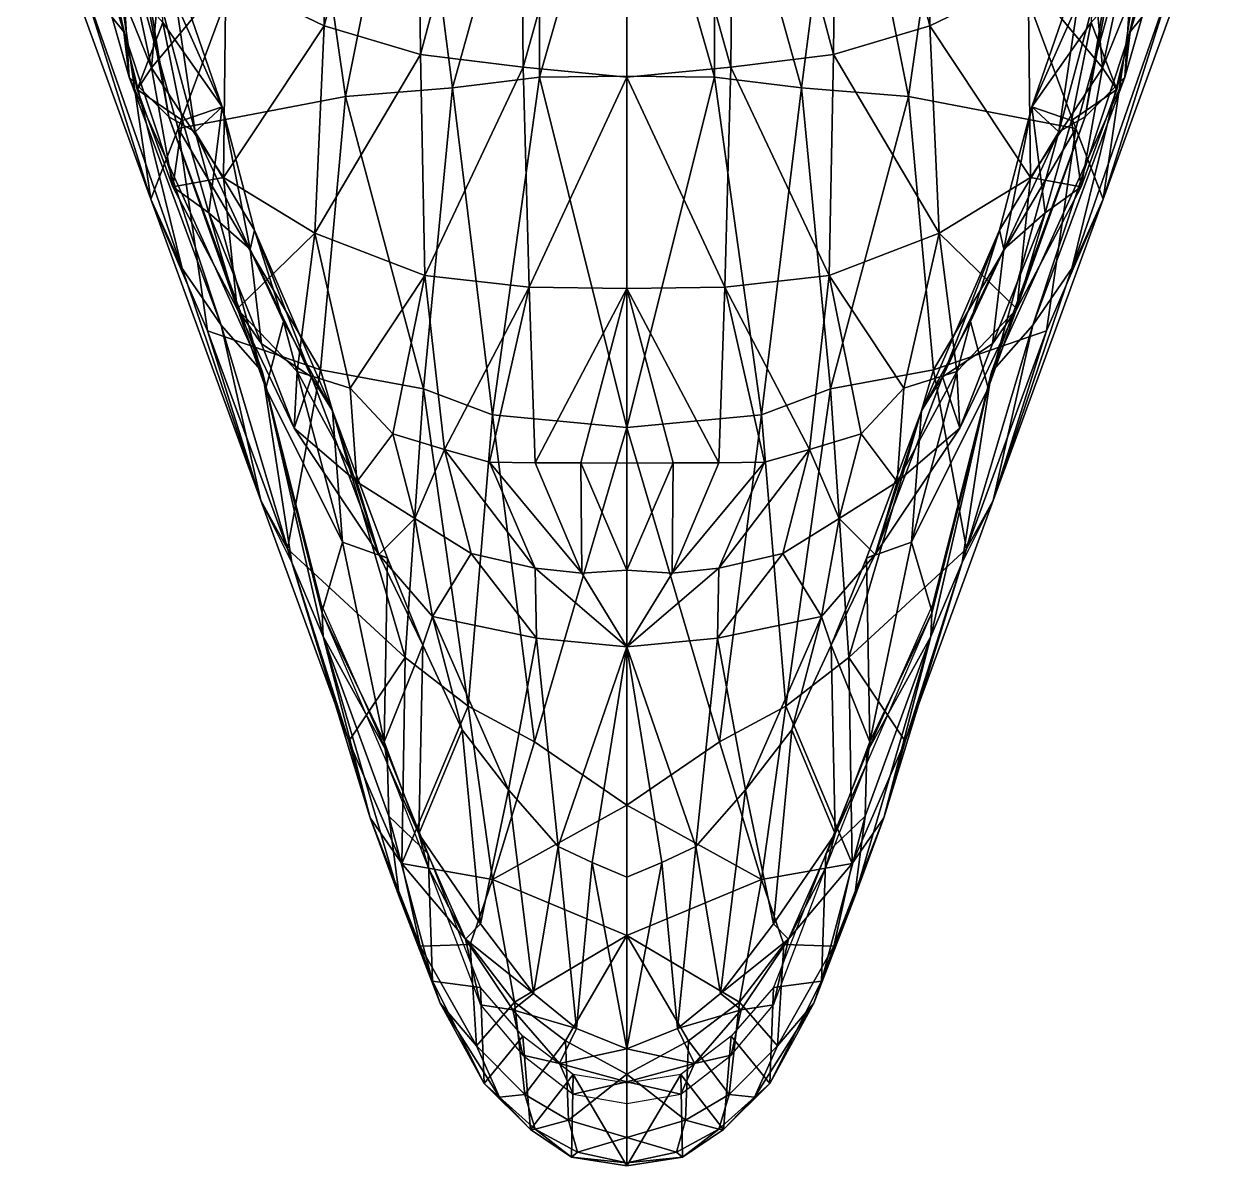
# Model space of a CAD drawing. Extents: x -0.43 to 0.43, y -0.77 to 1.51.
# Drawn here: x -0.095 to 0.095, y -0.7666 to -0.5869 of the extents above; entities that cross this region are included whole.
import ezdxf

# ---------------------------------------------------------------- set-up
doc = ezdxf.new("R2010")
doc.units = 0
doc.layers.add('DOLPHIN$LWO', color=1, linetype='CONTINUOUS')

msp = doc.modelspace()

# ---------------------------------------------------------------- linework, layer by layer
at = {"layer": 'DOLPHIN$LWO'}
for points in [[(-0.0477, -0.58712, 0.05145), (-0.04813, -0.52645, 0.07679), (-0.06318, -0.57964, 0.04484)], [(-0.0477, -0.58712, 0.05145), (-0.03317, -0.53182, 0.08077), (-0.04813, -0.52645, 0.07679)], [(0.03317, -0.53182, 0.08077), (0.0477, -0.58712, 0.05145), (0.04813, -0.52645, 0.07679)], [(0.04813, -0.52645, 0.07679), (0.0477, -0.58712, 0.05145), (0.06318, -0.57964, 0.04484)], [(-0.03317, -0.53182, 0.08077), (-0.0477, -0.58712, 0.05145), (-0.03254, -0.59166, 0.05486)], [(-0.01693, -0.53302, 0.08348), (-0.03317, -0.53182, 0.08077), (-0.03254, -0.59166, 0.05486)], [(-0.01636, -0.59363, 0.05719), (-0.01693, -0.53302, 0.08348), (-0.03254, -0.59166, 0.05486)], [(-0.01636, -0.59363, 0.05719), (0, -0.53518, 0.08563), (-0.01693, -0.53302, 0.08348)], [(0, -0.53518, 0.08563), (0.01636, -0.59363, 0.05719), (0.01693, -0.53302, 0.08348)], [(0.01693, -0.53302, 0.08348), (0.01636, -0.59363, 0.05719), (0.03254, -0.59166, 0.05486)], [(0.03317, -0.53182, 0.08077), (0.01693, -0.53302, 0.08348), (0.03254, -0.59166, 0.05486)], [(0.0477, -0.58712, 0.05145), (0.03317, -0.53182, 0.08077), (0.03254, -0.59166, 0.05486)], [(0, -0.53518, 0.08563), (-0.01636, -0.59363, 0.05719), (0, -0.59521, 0.05888)], [(0.01636, -0.59363, 0.05719), (0, -0.53518, 0.08563), (0, -0.59521, 0.05888)], [(-0.07842, -0.59519, -0.09638), (-0.08104, -0.5534, -0.08183), (-0.09496, -0.53722, -0.09514)], [(-0.09496, -0.53722, -0.09514), (-0.08596, -0.57969, -0.12514), (-0.07925, -0.58807, -0.11397)], [(-0.07925, -0.58807, -0.11397), (-0.07842, -0.59519, -0.09638), (-0.09496, -0.53722, -0.09514)], [(0.08104, -0.5534, -0.08183), (0.07842, -0.59519, -0.09638), (0.09496, -0.53722, -0.09514)], [(0.07842, -0.59519, -0.09638), (0.07925, -0.58807, -0.11397), (0.09496, -0.53722, -0.09514)], [(0.08596, -0.57969, -0.12514), (0.09496, -0.53722, -0.09514), (0.07925, -0.58807, -0.11397)], [(-0.03401, -0.54645, -0.17903), (-0.04433, -0.59826, -0.17244), (-0.05117, -0.55073, -0.16894)], [(-0.04433, -0.59826, -0.17244), (-0.03401, -0.54645, -0.17903), (-0.02749, -0.59691, -0.18091)], [(-0.03401, -0.54645, -0.17903), (-0.01366, -0.5473, -0.18377), (-0.02749, -0.59691, -0.18091)], [(0.01366, -0.5473, -0.18377), (0.03401, -0.54645, -0.17903), (0.02749, -0.59691, -0.18091)], [(0.03401, -0.54645, -0.17903), (0.04433, -0.59826, -0.17244), (0.02749, -0.59691, -0.18091)], [(0.04433, -0.59826, -0.17244), (0.03401, -0.54645, -0.17903), (0.05117, -0.55073, -0.16894)], [(-0.01366, -0.5473, -0.18377), (-0.01378, -0.59522, -0.18661), (-0.02749, -0.59691, -0.18091)], [(-0.01378, -0.59522, -0.18661), (0, -0.54717, -0.18555), (0, -0.59506, -0.18761)], [(0, -0.54717, -0.18555), (-0.01378, -0.59522, -0.18661), (-0.01366, -0.5473, -0.18377)], [(0, -0.54717, -0.18555), (0.01378, -0.59522, -0.18661), (0, -0.59506, -0.18761)], [(0.01378, -0.59522, -0.18661), (0, -0.54717, -0.18555), (0.01366, -0.5473, -0.18377)], [(0.01378, -0.59522, -0.18661), (0.01366, -0.5473, -0.18377), (0.02749, -0.59691, -0.18091)], [(-0.08326, -0.55823, -0.15394), (-0.05117, -0.55073, -0.16894), (-0.07067, -0.60328, -0.15848)], [(-0.05117, -0.55073, -0.16894), (-0.04433, -0.59826, -0.17244), (-0.07067, -0.60328, -0.15848)], [(0.04433, -0.59826, -0.17244), (0.05117, -0.55073, -0.16894), (0.07067, -0.60328, -0.15848)], [(0.05117, -0.55073, -0.16894), (0.08326, -0.55823, -0.15394), (0.07067, -0.60328, -0.15848)], [(-0.08173, -0.57684, 0.00405), (-0.0749, -0.59374, 0.02239), (-0.08372, -0.55248, 0.03341)], [(-0.08372, -0.55248, 0.03341), (-0.0749, -0.59374, 0.02239), (-0.07271, -0.56852, 0.04283)], [(0.0749, -0.59374, 0.02239), (0.08372, -0.55248, 0.03341), (0.07271, -0.56852, 0.04283)], [(0.0749, -0.59374, 0.02239), (0.08173, -0.57684, 0.00405), (0.08372, -0.55248, 0.03341)], [(-0.08104, -0.5534, -0.08183), (-0.07214, -0.60144, -0.091), (-0.07772, -0.56753, -0.07107)], [(-0.08104, -0.5534, -0.08183), (-0.07842, -0.59519, -0.09638), (-0.07214, -0.60144, -0.091)], [(0.07214, -0.60144, -0.091), (0.08104, -0.5534, -0.08183), (0.07772, -0.56753, -0.07107)], [(0.07842, -0.59519, -0.09638), (0.08104, -0.5534, -0.08183), (0.07214, -0.60144, -0.091)], [(-0.091, -0.57024, -0.13383), (-0.08326, -0.55823, -0.15394), (-0.07502, -0.61442, -0.1453)], [(-0.08326, -0.55823, -0.15394), (-0.07067, -0.60328, -0.15848), (-0.07502, -0.61442, -0.1453)], [(0.07067, -0.60328, -0.15848), (0.08326, -0.55823, -0.15394), (0.07502, -0.61442, -0.1453)], [(0.08326, -0.55823, -0.15394), (0.091, -0.57024, -0.13383), (0.07502, -0.61442, -0.1453)], [(-0.07214, -0.60144, -0.091), (-0.068, -0.60381, -0.08237), (-0.07772, -0.56753, -0.07107)], [(-0.07772, -0.56753, -0.07107), (-0.068, -0.60381, -0.08237), (-0.071, -0.58364, -0.06766)], [(0.068, -0.60381, -0.08237), (0.07214, -0.60144, -0.091), (0.07772, -0.56753, -0.07107)], [(0.068, -0.60381, -0.08237), (0.07772, -0.56753, -0.07107), (0.071, -0.58364, -0.06766)], [(-0.07271, -0.56852, 0.04283), (-0.0749, -0.59374, 0.02239), (-0.06318, -0.57964, 0.04484)], [(0.0749, -0.59374, 0.02239), (0.07271, -0.56852, 0.04283), (0.06318, -0.57964, 0.04484)], [(-0.07502, -0.61442, -0.1453), (-0.08596, -0.57969, -0.12514), (-0.091, -0.57024, -0.13383)], [(-0.07312, -0.58661, -0.03718), (-0.0737, -0.57108, -0.05294), (-0.06378, -0.5999, -0.06249)], [(-0.0737, -0.57108, -0.05294), (-0.071, -0.58364, -0.06766), (-0.06378, -0.5999, -0.06249)], [(0.0737, -0.57108, -0.05294), (0.07312, -0.58661, -0.03718), (0.06378, -0.5999, -0.06249)], [(0.071, -0.58364, -0.06766), (0.0737, -0.57108, -0.05294), (0.06378, -0.5999, -0.06249)], [(0.08596, -0.57969, -0.12514), (0.07502, -0.61442, -0.1453), (0.091, -0.57024, -0.13383)], [(-0.07312, -0.58661, -0.03718), (-0.07714, -0.59715, -0.00276), (-0.08173, -0.57684, 0.00405)], [(-0.08173, -0.57684, 0.00405), (-0.07714, -0.59715, -0.00276), (-0.0749, -0.59374, 0.02239)], [(0.07714, -0.59715, -0.00276), (0.07312, -0.58661, -0.03718), (0.08173, -0.57684, 0.00405)], [(0.07714, -0.59715, -0.00276), (0.08173, -0.57684, 0.00405), (0.0749, -0.59374, 0.02239)], [(-0.08596, -0.57969, -0.12514), (-0.07502, -0.61442, -0.1453), (-0.07006, -0.62531, -0.13531)], [(-0.07925, -0.58807, -0.11397), (-0.08596, -0.57969, -0.12514), (-0.07006, -0.62531, -0.13531)], [(-0.0749, -0.59374, 0.02239), (-0.06358, -0.61103, 0.02308), (-0.06318, -0.57964, 0.04484)], [(-0.06358, -0.61103, 0.02308), (-0.0477, -0.58712, 0.05145), (-0.06318, -0.57964, 0.04484)], [(0.0477, -0.58712, 0.05145), (0.06358, -0.61103, 0.02308), (0.06318, -0.57964, 0.04484)], [(0.06358, -0.61103, 0.02308), (0.0749, -0.59374, 0.02239), (0.06318, -0.57964, 0.04484)], [(0.07502, -0.61442, -0.1453), (0.08596, -0.57969, -0.12514), (0.07006, -0.62531, -0.13531)], [(0.08596, -0.57969, -0.12514), (0.07925, -0.58807, -0.11397), (0.07006, -0.62531, -0.13531)], [(-0.06378, -0.5999, -0.06249), (-0.071, -0.58364, -0.06766), (-0.068, -0.60381, -0.08237)], [(0.071, -0.58364, -0.06766), (0.06378, -0.5999, -0.06249), (0.068, -0.60381, -0.08237)], [(-0.07312, -0.58661, -0.03718), (-0.07002, -0.60204, -0.0373), (-0.07714, -0.59715, -0.00276)], [(-0.07002, -0.60204, -0.0373), (-0.07312, -0.58661, -0.03718), (-0.06378, -0.5999, -0.06249)], [(0.07312, -0.58661, -0.03718), (0.07002, -0.60204, -0.0373), (0.06378, -0.5999, -0.06249)], [(0.07002, -0.60204, -0.0373), (0.07312, -0.58661, -0.03718), (0.07714, -0.59715, -0.00276)], [(-0.06394, -0.63427, -0.124), (-0.07925, -0.58807, -0.11397), (-0.07006, -0.62531, -0.13531)], [(-0.07925, -0.58807, -0.11397), (-0.06394, -0.63427, -0.124), (-0.07842, -0.59519, -0.09638)], [(-0.0477, -0.58712, 0.05145), (-0.06358, -0.61103, 0.02308), (-0.04916, -0.61978, 0.02428)], [(-0.0477, -0.58712, 0.05145), (-0.04916, -0.61978, 0.02428), (-0.03254, -0.59166, 0.05486)], [(0.04916, -0.61978, 0.02428), (0.0477, -0.58712, 0.05145), (0.03254, -0.59166, 0.05486)], [(0.06358, -0.61103, 0.02308), (0.0477, -0.58712, 0.05145), (0.04916, -0.61978, 0.02428)], [(0.07925, -0.58807, -0.11397), (0.06394, -0.63427, -0.124), (0.07006, -0.62531, -0.13531)], [(0.06394, -0.63427, -0.124), (0.07925, -0.58807, -0.11397), (0.07842, -0.59519, -0.09638)], [(-0.04916, -0.61978, 0.02428), (-0.03183, -0.62643, 0.02759), (-0.03254, -0.59166, 0.05486)], [(-0.03183, -0.62643, 0.02759), (-0.01636, -0.59363, 0.05719), (-0.03254, -0.59166, 0.05486)], [(0.01636, -0.59363, 0.05719), (0.03183, -0.62643, 0.02759), (0.03254, -0.59166, 0.05486)], [(0.03183, -0.62643, 0.02759), (0.04916, -0.61978, 0.02428), (0.03254, -0.59166, 0.05486)], [(-0.07714, -0.59715, -0.00276), (-0.07153, -0.61249, 0.00058), (-0.0749, -0.59374, 0.02239)], [(-0.07153, -0.61249, 0.00058), (-0.06358, -0.61103, 0.02308), (-0.0749, -0.59374, 0.02239)], [(-0.01636, -0.59363, 0.05719), (-0.03183, -0.62643, 0.02759), (-0.0154, -0.62825, 0.02992)], [(-0.01636, -0.59363, 0.05719), (-0.0154, -0.62825, 0.02992), (0, -0.59521, 0.05888)], [(0.0154, -0.62825, 0.02992), (0.01636, -0.59363, 0.05719), (0, -0.59521, 0.05888)], [(0.03183, -0.62643, 0.02759), (0.01636, -0.59363, 0.05719), (0.0154, -0.62825, 0.02992)], [(0.06358, -0.61103, 0.02308), (0.07153, -0.61249, 0.00058), (0.0749, -0.59374, 0.02239)], [(0.07153, -0.61249, 0.00058), (0.07714, -0.59715, -0.00276), (0.0749, -0.59374, 0.02239)], [(-0.07214, -0.60144, -0.091), (-0.07842, -0.59519, -0.09638), (-0.05739, -0.64167, -0.11042)], [(-0.07842, -0.59519, -0.09638), (-0.06394, -0.63427, -0.124), (-0.05739, -0.64167, -0.11042)], [(-0.01378, -0.59522, -0.18661), (-0.02116, -0.64835, -0.18688), (-0.02749, -0.59691, -0.18091)], [(-0.02116, -0.64835, -0.18688), (-0.01378, -0.59522, -0.18661), (0, -0.65034, -0.18782)], [(-0.0154, -0.62825, 0.02992), (0, -0.62848, 0.03336), (0, -0.59521, 0.05888)], [(0, -0.65034, -0.18782), (-0.01378, -0.59522, -0.18661), (0, -0.59506, -0.18761)], [(0.01378, -0.59522, -0.18661), (0, -0.65034, -0.18782), (0, -0.59506, -0.18761)], [(0, -0.62848, 0.03336), (0.0154, -0.62825, 0.02992), (0, -0.59521, 0.05888)], [(0.01378, -0.59522, -0.18661), (0.02116, -0.64835, -0.18688), (0, -0.65034, -0.18782)], [(0.02116, -0.64835, -0.18688), (0.01378, -0.59522, -0.18661), (0.02749, -0.59691, -0.18091)], [(0.07842, -0.59519, -0.09638), (0.07214, -0.60144, -0.091), (0.05739, -0.64167, -0.11042)], [(0.06394, -0.63427, -0.124), (0.07842, -0.59519, -0.09638), (0.05739, -0.64167, -0.11042)], [(-0.07714, -0.59715, -0.00276), (-0.07002, -0.60204, -0.0373), (-0.07153, -0.61249, 0.00058)], [(-0.03206, -0.64428, -0.18181), (-0.04433, -0.59826, -0.17244), (-0.02749, -0.59691, -0.18091)], [(-0.02116, -0.64835, -0.18688), (-0.03206, -0.64428, -0.18181), (-0.02749, -0.59691, -0.18091)], [(0.03206, -0.64428, -0.18181), (0.02116, -0.64835, -0.18688), (0.02749, -0.59691, -0.18091)], [(0.04433, -0.59826, -0.17244), (0.03206, -0.64428, -0.18181), (0.02749, -0.59691, -0.18091)], [(0.07002, -0.60204, -0.0373), (0.07714, -0.59715, -0.00276), (0.07153, -0.61249, 0.00058)], [(-0.04433, -0.59826, -0.17244), (-0.04826, -0.64126, -0.17125), (-0.07067, -0.60328, -0.15848)], [(-0.06589, -0.61656, -0.03986), (-0.07002, -0.60204, -0.0373), (-0.06378, -0.5999, -0.06249)], [(-0.06378, -0.5999, -0.06249), (-0.068, -0.60381, -0.08237), (-0.05865, -0.61931, -0.07387)], [(-0.05935, -0.62229, -0.0581), (-0.06589, -0.61656, -0.03986), (-0.06378, -0.5999, -0.06249)], [(-0.05865, -0.61931, -0.07387), (-0.05935, -0.62229, -0.0581), (-0.06378, -0.5999, -0.06249)], [(-0.04826, -0.64126, -0.17125), (-0.04433, -0.59826, -0.17244), (-0.03206, -0.64428, -0.18181)], [(0.04433, -0.59826, -0.17244), (0.04826, -0.64126, -0.17125), (0.03206, -0.64428, -0.18181)], [(0.04826, -0.64126, -0.17125), (0.04433, -0.59826, -0.17244), (0.07067, -0.60328, -0.15848)], [(0.05935, -0.62229, -0.0581), (0.05865, -0.61931, -0.07387), (0.06378, -0.5999, -0.06249)], [(0.068, -0.60381, -0.08237), (0.06378, -0.5999, -0.06249), (0.05865, -0.61931, -0.07387)], [(0.06589, -0.61656, -0.03986), (0.05935, -0.62229, -0.0581), (0.06378, -0.5999, -0.06249)], [(0.07002, -0.60204, -0.0373), (0.06589, -0.61656, -0.03986), (0.06378, -0.5999, -0.06249)], [(-0.0569, -0.64418, -0.101), (-0.07214, -0.60144, -0.091), (-0.05739, -0.64167, -0.11042)], [(-0.0569, -0.64418, -0.101), (-0.068, -0.60381, -0.08237), (-0.07214, -0.60144, -0.091)], [(-0.06589, -0.61656, -0.03986), (-0.07153, -0.61249, 0.00058), (-0.07002, -0.60204, -0.0373)], [(0.07214, -0.60144, -0.091), (0.0569, -0.64418, -0.101), (0.05739, -0.64167, -0.11042)], [(0.068, -0.60381, -0.08237), (0.0569, -0.64418, -0.101), (0.07214, -0.60144, -0.091)], [(0.07153, -0.61249, 0.00058), (0.06589, -0.61656, -0.03986), (0.07002, -0.60204, -0.0373)], [(-0.07067, -0.60328, -0.15848), (-0.0661, -0.63513, -0.1595), (-0.07502, -0.61442, -0.1453)], [(-0.04826, -0.64126, -0.17125), (-0.0661, -0.63513, -0.1595), (-0.07067, -0.60328, -0.15848)], [(-0.068, -0.60381, -0.08237), (-0.05408, -0.63368, -0.08361), (-0.05865, -0.61931, -0.07387)], [(-0.05408, -0.63368, -0.08361), (-0.068, -0.60381, -0.08237), (-0.0569, -0.64418, -0.101)], [(0.0661, -0.63513, -0.1595), (0.04826, -0.64126, -0.17125), (0.07067, -0.60328, -0.15848)], [(0.05408, -0.63368, -0.08361), (0.068, -0.60381, -0.08237), (0.05865, -0.61931, -0.07387)], [(0.068, -0.60381, -0.08237), (0.05408, -0.63368, -0.08361), (0.0569, -0.64418, -0.101)], [(0.0661, -0.63513, -0.1595), (0.07067, -0.60328, -0.15848), (0.07502, -0.61442, -0.1453)], [(-0.0614, -0.63167, -0.00547), (-0.06358, -0.61103, 0.02308), (-0.07153, -0.61249, 0.00058)], [(-0.04916, -0.61978, 0.02428), (-0.06358, -0.61103, 0.02308), (-0.0614, -0.63167, -0.00547)], [(0.06358, -0.61103, 0.02308), (0.04916, -0.61978, 0.02428), (0.0614, -0.63167, -0.00547)], [(0.06358, -0.61103, 0.02308), (0.0614, -0.63167, -0.00547), (0.07153, -0.61249, 0.00058)], [(-0.07153, -0.61249, 0.00058), (-0.06589, -0.61656, -0.03986), (-0.0614, -0.63167, -0.00547)], [(0.06589, -0.61656, -0.03986), (0.07153, -0.61249, 0.00058), (0.0614, -0.63167, -0.00547)], [(-0.07502, -0.61442, -0.1453), (-0.05769, -0.66183, -0.15312), (-0.07006, -0.62531, -0.13531)], [(-0.05769, -0.66183, -0.15312), (-0.07502, -0.61442, -0.1453), (-0.0661, -0.63513, -0.1595)], [(0.05769, -0.66183, -0.15312), (0.07502, -0.61442, -0.1453), (0.07006, -0.62531, -0.13531)], [(0.07502, -0.61442, -0.1453), (0.05769, -0.66183, -0.15312), (0.0661, -0.63513, -0.1595)], [(-0.06589, -0.61656, -0.03986), (-0.05756, -0.63717, -0.03784), (-0.0614, -0.63167, -0.00547)], [(-0.05935, -0.62229, -0.0581), (-0.05756, -0.63717, -0.03784), (-0.06589, -0.61656, -0.03986)], [(0.05756, -0.63717, -0.03784), (0.06589, -0.61656, -0.03986), (0.0614, -0.63167, -0.00547)], [(0.05756, -0.63717, -0.03784), (0.05935, -0.62229, -0.0581), (0.06589, -0.61656, -0.03986)], [(-0.0614, -0.63167, -0.00547), (-0.05197, -0.64153, -0.00594), (-0.04916, -0.61978, 0.02428)], [(-0.05865, -0.61931, -0.07387), (-0.04968, -0.64236, -0.06383), (-0.05935, -0.62229, -0.0581)], [(-0.04968, -0.64236, -0.06383), (-0.05865, -0.61931, -0.07387), (-0.04639, -0.64773, -0.0811)], [(-0.04639, -0.64773, -0.0811), (-0.05865, -0.61931, -0.07387), (-0.05408, -0.63368, -0.08361)], [(-0.04359, -0.64415, -0.00117), (-0.04916, -0.61978, 0.02428), (-0.05197, -0.64153, -0.00594)], [(-0.04916, -0.61978, 0.02428), (-0.04359, -0.64415, -0.00117), (-0.03183, -0.62643, 0.02759)], [(0.04359, -0.64415, -0.00117), (0.04916, -0.61978, 0.02428), (0.03183, -0.62643, 0.02759)], [(0.04916, -0.61978, 0.02428), (0.04359, -0.64415, -0.00117), (0.05197, -0.64153, -0.00594)], [(0.05865, -0.61931, -0.07387), (0.04968, -0.64236, -0.06383), (0.04639, -0.64773, -0.0811)], [(0.05865, -0.61931, -0.07387), (0.04639, -0.64773, -0.0811), (0.05408, -0.63368, -0.08361)], [(0.05197, -0.64153, -0.00594), (0.0614, -0.63167, -0.00547), (0.04916, -0.61978, 0.02428)], [(0.04968, -0.64236, -0.06383), (0.05865, -0.61931, -0.07387), (0.05935, -0.62229, -0.0581)], [(-0.05935, -0.62229, -0.0581), (-0.04968, -0.64236, -0.06383), (-0.05756, -0.63717, -0.03784)], [(0.04968, -0.64236, -0.06383), (0.05935, -0.62229, -0.0581), (0.05756, -0.63717, -0.03784)], [(-0.05769, -0.66183, -0.15312), (-0.06394, -0.63427, -0.124), (-0.07006, -0.62531, -0.13531)], [(-0.04359, -0.64415, -0.00117), (-0.03686, -0.65133, -0.0018), (-0.03183, -0.62643, 0.02759)], [(-0.02877, -0.6538, -0.00042), (-0.03183, -0.62643, 0.02759), (-0.03686, -0.65133, -0.0018)], [(-0.0154, -0.62825, 0.02992), (-0.03183, -0.62643, 0.02759), (-0.02877, -0.6538, -0.00042)], [(0.03183, -0.62643, 0.02759), (0.0154, -0.62825, 0.02992), (0.02877, -0.6538, -0.00042)], [(0.03183, -0.62643, 0.02759), (0.02877, -0.6538, -0.00042), (0.03686, -0.65133, -0.0018)], [(0.03686, -0.65133, -0.0018), (0.04359, -0.64415, -0.00117), (0.03183, -0.62643, 0.02759)], [(0.06394, -0.63427, -0.124), (0.05769, -0.66183, -0.15312), (0.07006, -0.62531, -0.13531)], [(-0.02877, -0.6538, -0.00042), (-0.02168, -0.65581, 0.0016), (-0.0154, -0.62825, 0.02992)], [(-0.01449, -0.6559, 0.00335), (-0.0154, -0.62825, 0.02992), (-0.02168, -0.65581, 0.0016)], [(-0.01449, -0.6559, 0.00335), (0, -0.62848, 0.03336), (-0.0154, -0.62825, 0.02992)], [(-0.01449, -0.6559, 0.00335), (-0.00725, -0.65593, 0.00501), (0, -0.62848, 0.03336)], [(0, -0.62848, 0.03336), (-0.00725, -0.65593, 0.00501), (0, -0.65596, 0.00663)], [(0, -0.62848, 0.03336), (0.01449, -0.6559, 0.00335), (0.0154, -0.62825, 0.02992)], [(0.00725, -0.65593, 0.00501), (0.01449, -0.6559, 0.00335), (0, -0.62848, 0.03336)], [(0.00725, -0.65593, 0.00501), (0, -0.62848, 0.03336), (0, -0.65596, 0.00663)], [(0.0154, -0.62825, 0.02992), (0.01449, -0.6559, 0.00335), (0.02168, -0.65581, 0.0016)], [(0.02168, -0.65581, 0.0016), (0.02877, -0.6538, -0.00042), (0.0154, -0.62825, 0.02992)], [(-0.0614, -0.63167, -0.00547), (-0.05756, -0.63717, -0.03784), (-0.05243, -0.65045, -0.03643)], [(-0.05243, -0.65045, -0.03643), (-0.05197, -0.64153, -0.00594), (-0.0614, -0.63167, -0.00547)], [(0.05197, -0.64153, -0.00594), (0.05243, -0.65045, -0.03643), (0.0614, -0.63167, -0.00547)], [(0.05756, -0.63717, -0.03784), (0.0614, -0.63167, -0.00547), (0.05243, -0.65045, -0.03643)], [(-0.06394, -0.63427, -0.124), (-0.05281, -0.67159, -0.14273), (-0.05739, -0.64167, -0.11042)], [(-0.06394, -0.63427, -0.124), (-0.05769, -0.66183, -0.15312), (-0.05281, -0.67159, -0.14273)], [(-0.0448, -0.66839, -0.09836), (-0.05408, -0.63368, -0.08361), (-0.0569, -0.64418, -0.101)], [(-0.04639, -0.64773, -0.0811), (-0.05408, -0.63368, -0.08361), (-0.0448, -0.66839, -0.09836)], [(0.05408, -0.63368, -0.08361), (0.0448, -0.66839, -0.09836), (0.0569, -0.64418, -0.101)], [(0.05408, -0.63368, -0.08361), (0.04639, -0.64773, -0.0811), (0.0448, -0.66839, -0.09836)], [(0.05281, -0.67159, -0.14273), (0.06394, -0.63427, -0.124), (0.05739, -0.64167, -0.11042)], [(0.05769, -0.66183, -0.15312), (0.06394, -0.63427, -0.124), (0.05281, -0.67159, -0.14273)], [(-0.0661, -0.63513, -0.1595), (-0.04826, -0.64126, -0.17125), (-0.0535, -0.66948, -0.166)], [(-0.05769, -0.66183, -0.15312), (-0.0661, -0.63513, -0.1595), (-0.0535, -0.66948, -0.166)], [(0.04826, -0.64126, -0.17125), (0.0661, -0.63513, -0.1595), (0.0535, -0.66948, -0.166)], [(0.0661, -0.63513, -0.1595), (0.05769, -0.66183, -0.15312), (0.0535, -0.66948, -0.166)], [(-0.05756, -0.63717, -0.03784), (-0.04968, -0.64236, -0.06383), (-0.05243, -0.65045, -0.03643)], [(0.04968, -0.64236, -0.06383), (0.05756, -0.63717, -0.03784), (0.05243, -0.65045, -0.03643)], [(-0.04786, -0.68327, -0.13121), (-0.04805, -0.67836, -0.11814), (-0.05739, -0.64167, -0.11042)], [(-0.05281, -0.67159, -0.14273), (-0.04786, -0.68327, -0.13121), (-0.05739, -0.64167, -0.11042)], [(-0.04805, -0.67945, -0.11872), (-0.0569, -0.64418, -0.101), (-0.05739, -0.64167, -0.11042)], [(-0.0535, -0.66948, -0.166), (-0.04826, -0.64126, -0.17125), (-0.03492, -0.68658, -0.17871)], [(-0.05197, -0.64153, -0.00594), (-0.05243, -0.65045, -0.03643), (-0.04257, -0.65891, -0.03253)], [(-0.05197, -0.64153, -0.00594), (-0.04257, -0.65891, -0.03253), (-0.04359, -0.64415, -0.00117)], [(-0.04826, -0.64126, -0.17125), (-0.03206, -0.64428, -0.18181), (-0.03492, -0.68658, -0.17871)], [(0.03206, -0.64428, -0.18181), (0.04826, -0.64126, -0.17125), (0.03492, -0.68658, -0.17871)], [(0.04826, -0.64126, -0.17125), (0.0535, -0.66948, -0.166), (0.03492, -0.68658, -0.17871)], [(0.04257, -0.65891, -0.03253), (0.05197, -0.64153, -0.00594), (0.04359, -0.64415, -0.00117)], [(0.05243, -0.65045, -0.03643), (0.05197, -0.64153, -0.00594), (0.04257, -0.65891, -0.03253)], [(0.04805, -0.67836, -0.11814), (0.04786, -0.68327, -0.13121), (0.05739, -0.64167, -0.11042)], [(0.04786, -0.68327, -0.13121), (0.05281, -0.67159, -0.14273), (0.05739, -0.64167, -0.11042)], [(0.0569, -0.64418, -0.101), (0.04805, -0.67945, -0.11872), (0.05739, -0.64167, -0.11042)], [(-0.05243, -0.65045, -0.03643), (-0.04968, -0.64236, -0.06383), (-0.0391, -0.67033, -0.06961)], [(-0.04639, -0.64773, -0.0811), (-0.0391, -0.67033, -0.06961), (-0.04968, -0.64236, -0.06383)], [(0.04968, -0.64236, -0.06383), (0.05243, -0.65045, -0.03643), (0.0391, -0.67033, -0.06961)], [(0.0391, -0.67033, -0.06961), (0.04639, -0.64773, -0.0811), (0.04968, -0.64236, -0.06383)], [(-0.04805, -0.67945, -0.11872), (-0.0448, -0.66839, -0.09836), (-0.0569, -0.64418, -0.101)], [(-0.04257, -0.65891, -0.03253), (-0.03686, -0.65133, -0.0018), (-0.04359, -0.64415, -0.00117)], [(-0.03206, -0.64428, -0.18181), (-0.02501, -0.6942, -0.18623), (-0.03492, -0.68658, -0.17871)], [(-0.02116, -0.64835, -0.18688), (-0.02501, -0.6942, -0.18623), (-0.03206, -0.64428, -0.18181)], [(0.02501, -0.6942, -0.18623), (0.02116, -0.64835, -0.18688), (0.03206, -0.64428, -0.18181)], [(0.02501, -0.6942, -0.18623), (0.03206, -0.64428, -0.18181), (0.03492, -0.68658, -0.17871)], [(0.03686, -0.65133, -0.0018), (0.04257, -0.65891, -0.03253), (0.04359, -0.64415, -0.00117)], [(0.0448, -0.66839, -0.09836), (0.04805, -0.67945, -0.11872), (0.0569, -0.64418, -0.101)], [(-0.0391, -0.67033, -0.06961), (-0.04639, -0.64773, -0.0811), (-0.03771, -0.67093, -0.09164)], [(-0.04639, -0.64773, -0.0811), (-0.0448, -0.66839, -0.09836), (-0.03771, -0.67093, -0.09164)], [(-0.02501, -0.6942, -0.18623), (-0.02116, -0.64835, -0.18688), (-0.01456, -0.69982, -0.18662)], [(-0.02116, -0.64835, -0.18688), (0, -0.65034, -0.18782), (-0.01456, -0.69982, -0.18662)], [(0, -0.65034, -0.18782), (0.02116, -0.64835, -0.18688), (0.01456, -0.69982, -0.18662)], [(0.02116, -0.64835, -0.18688), (0.02501, -0.6942, -0.18623), (0.01456, -0.69982, -0.18662)], [(0.04639, -0.64773, -0.0811), (0.0391, -0.67033, -0.06961), (0.03771, -0.67093, -0.09164)], [(0.0448, -0.66839, -0.09836), (0.04639, -0.64773, -0.0811), (0.03771, -0.67093, -0.09164)], [(-0.04257, -0.65891, -0.03253), (-0.05243, -0.65045, -0.03643), (-0.0391, -0.67033, -0.06961)], [(-0.03686, -0.65133, -0.0018), (-0.04257, -0.65891, -0.03253), (-0.03341, -0.66466, -0.03541)], [(-0.03686, -0.65133, -0.0018), (-0.03341, -0.66466, -0.03541), (-0.02877, -0.6538, -0.00042)], [(-0.01456, -0.69982, -0.18662), (0, -0.65034, -0.18782), (0, -0.70979, -0.18697)], [(0, -0.65034, -0.18782), (0.01456, -0.69982, -0.18662), (0, -0.70979, -0.18697)], [(0.03341, -0.66466, -0.03541), (0.03686, -0.65133, -0.0018), (0.02877, -0.6538, -0.00042)], [(0.04257, -0.65891, -0.03253), (0.03686, -0.65133, -0.0018), (0.03341, -0.66466, -0.03541)], [(0.05243, -0.65045, -0.03643), (0.04257, -0.65891, -0.03253), (0.0391, -0.67033, -0.06961)], [(-0.03341, -0.66466, -0.03541), (-0.02457, -0.6702, -0.03295), (-0.02877, -0.6538, -0.00042)], [(-0.02457, -0.6702, -0.03295), (-0.01446, -0.67249, -0.0324), (-0.02877, -0.6538, -0.00042)], [(-0.01446, -0.67249, -0.0324), (-0.02168, -0.65581, 0.0016), (-0.02877, -0.6538, -0.00042)], [(0.01446, -0.67249, -0.0324), (0.02457, -0.6702, -0.03295), (0.02877, -0.6538, -0.00042)], [(0.02168, -0.65581, 0.0016), (0.01446, -0.67249, -0.0324), (0.02877, -0.6538, -0.00042)], [(0.02457, -0.6702, -0.03295), (0.03341, -0.66466, -0.03541), (0.02877, -0.6538, -0.00042)], [(-0.02168, -0.65581, 0.0016), (-0.00711, -0.67327, -0.03014), (-0.01449, -0.6559, 0.00335)], [(-0.01446, -0.67249, -0.0324), (-0.00711, -0.67327, -0.03014), (-0.02168, -0.65581, 0.0016)], [(-0.00711, -0.67327, -0.03014), (-0.00725, -0.65593, 0.00501), (-0.01449, -0.6559, 0.00335)], [(-0.00725, -0.65593, 0.00501), (0, -0.67281, -0.029), (0, -0.65596, 0.00663)], [(-0.00725, -0.65593, 0.00501), (-0.00711, -0.67327, -0.03014), (0, -0.67281, -0.029)], [(0, -0.67281, -0.029), (0.00725, -0.65593, 0.00501), (0, -0.65596, 0.00663)], [(0.00711, -0.67327, -0.03014), (0.00725, -0.65593, 0.00501), (0, -0.67281, -0.029)], [(0.00711, -0.67327, -0.03014), (0.02168, -0.65581, 0.0016), (0.01449, -0.6559, 0.00335)], [(0.00711, -0.67327, -0.03014), (0.01446, -0.67249, -0.0324), (0.02168, -0.65581, 0.0016)], [(0.00725, -0.65593, 0.00501), (0.00711, -0.67327, -0.03014), (0.01449, -0.6559, 0.00335)], [(-0.03341, -0.66466, -0.03541), (-0.04257, -0.65891, -0.03253), (-0.0391, -0.67033, -0.06961)], [(0.04257, -0.65891, -0.03253), (0.03341, -0.66466, -0.03541), (0.0391, -0.67033, -0.06961)], [(-0.05281, -0.67159, -0.14273), (-0.05769, -0.66183, -0.15312), (-0.04381, -0.69973, -0.1683)], [(-0.04381, -0.69973, -0.1683), (-0.05769, -0.66183, -0.15312), (-0.0535, -0.66948, -0.166)], [(0.05769, -0.66183, -0.15312), (0.05281, -0.67159, -0.14273), (0.04381, -0.69973, -0.1683)], [(0.05769, -0.66183, -0.15312), (0.04381, -0.69973, -0.1683), (0.0535, -0.66948, -0.166)], [(-0.03066, -0.68012, -0.0726), (-0.03341, -0.66466, -0.03541), (-0.0391, -0.67033, -0.06961)], [(-0.03066, -0.68012, -0.0726), (-0.02457, -0.6702, -0.03295), (-0.03341, -0.66466, -0.03541)], [(0.02457, -0.6702, -0.03295), (0.03066, -0.68012, -0.0726), (0.03341, -0.66466, -0.03541)], [(0.03341, -0.66466, -0.03541), (0.03066, -0.68012, -0.0726), (0.0391, -0.67033, -0.06961)], [(-0.0448, -0.66839, -0.09836), (-0.04805, -0.67945, -0.11872), (-0.03824, -0.69982, -0.11121)], [(-0.0448, -0.66839, -0.09836), (-0.03824, -0.69982, -0.11121), (-0.03771, -0.67093, -0.09164)], [(0.03824, -0.69982, -0.11121), (0.0448, -0.66839, -0.09836), (0.03771, -0.67093, -0.09164)], [(0.04805, -0.67945, -0.11872), (0.0448, -0.66839, -0.09836), (0.03824, -0.69982, -0.11121)], [(-0.04381, -0.69973, -0.1683), (-0.0535, -0.66948, -0.166), (-0.03492, -0.68658, -0.17871)], [(-0.03216, -0.68463, -0.09206), (-0.0391, -0.67033, -0.06961), (-0.03771, -0.67093, -0.09164)], [(-0.03216, -0.68463, -0.09206), (-0.03066, -0.68012, -0.0726), (-0.0391, -0.67033, -0.06961)], [(-0.02457, -0.6702, -0.03295), (-0.03066, -0.68012, -0.0726), (-0.01427, -0.6835, -0.07224)], [(-0.02457, -0.6702, -0.03295), (-0.01427, -0.6835, -0.07224), (-0.01446, -0.67249, -0.0324)], [(0.03066, -0.68012, -0.0726), (0.02457, -0.6702, -0.03295), (0.01427, -0.6835, -0.07224)], [(0.01427, -0.6835, -0.07224), (0.02457, -0.6702, -0.03295), (0.01446, -0.67249, -0.0324)], [(0.03066, -0.68012, -0.0726), (0.03216, -0.68463, -0.09206), (0.0391, -0.67033, -0.06961)], [(0.0391, -0.67033, -0.06961), (0.03216, -0.68463, -0.09206), (0.03771, -0.67093, -0.09164)], [(0.0535, -0.66948, -0.166), (0.04381, -0.69973, -0.1683), (0.03492, -0.68658, -0.17871)], [(-0.04044, -0.7118, -0.16006), (-0.05281, -0.67159, -0.14273), (-0.04381, -0.69973, -0.1683)], [(-0.04044, -0.7118, -0.16006), (-0.04786, -0.68327, -0.13121), (-0.05281, -0.67159, -0.14273)], [(-0.03824, -0.69982, -0.11121), (-0.03216, -0.68463, -0.09206), (-0.03771, -0.67093, -0.09164)], [(0.03216, -0.68463, -0.09206), (0.03824, -0.69982, -0.11121), (0.03771, -0.67093, -0.09164)], [(0.05281, -0.67159, -0.14273), (0.04044, -0.7118, -0.16006), (0.04381, -0.69973, -0.1683)], [(0.04786, -0.68327, -0.13121), (0.04044, -0.7118, -0.16006), (0.05281, -0.67159, -0.14273)], [(-0.01446, -0.67249, -0.0324), (-0.01427, -0.6835, -0.07224), (0, -0.6849, -0.07112)], [(-0.00711, -0.67327, -0.03014), (-0.01446, -0.67249, -0.0324), (0, -0.6849, -0.07112)], [(0, -0.67281, -0.029), (-0.00711, -0.67327, -0.03014), (0, -0.6849, -0.07112)], [(0.01427, -0.6835, -0.07224), (0.01446, -0.67249, -0.0324), (0, -0.6849, -0.07112)], [(0.01446, -0.67249, -0.0324), (0.00711, -0.67327, -0.03014), (0, -0.6849, -0.07112)], [(0.00711, -0.67327, -0.03014), (0, -0.67281, -0.029), (0, -0.6849, -0.07112)], [(-0.04805, -0.67836, -0.11814), (-0.04786, -0.68327, -0.13121), (-0.03777, -0.70152, -0.12188)], [(-0.03824, -0.69982, -0.11121), (-0.04805, -0.67945, -0.11872), (-0.03777, -0.70326, -0.12284)], [(0.04786, -0.68327, -0.13121), (0.04805, -0.67836, -0.11814), (0.03777, -0.70152, -0.12188)], [(0.04805, -0.67945, -0.11872), (0.03824, -0.69982, -0.11121), (0.03777, -0.70326, -0.12284)], [(-0.03066, -0.68012, -0.0726), (-0.03216, -0.68463, -0.09206), (-0.02598, -0.69795, -0.09429)], [(-0.01869, -0.70739, -0.09473), (-0.03066, -0.68012, -0.0726), (-0.02598, -0.69795, -0.09429)], [(-0.01869, -0.70739, -0.09473), (-0.01427, -0.6835, -0.07224), (-0.03066, -0.68012, -0.0726)], [(0.01427, -0.6835, -0.07224), (0.01869, -0.70739, -0.09473), (0.03066, -0.68012, -0.0726)], [(0.03066, -0.68012, -0.0726), (0.01869, -0.70739, -0.09473), (0.02598, -0.69795, -0.09429)], [(0.03216, -0.68463, -0.09206), (0.03066, -0.68012, -0.0726), (0.02598, -0.69795, -0.09429)], [(-0.04786, -0.68327, -0.13121), (-0.03753, -0.71156, -0.13493), (-0.03777, -0.70152, -0.12188)], [(-0.03753, -0.71156, -0.13493), (-0.04786, -0.68327, -0.13121), (-0.03585, -0.72432, -0.15098)], [(-0.04786, -0.68327, -0.13121), (-0.04044, -0.7118, -0.16006), (-0.03585, -0.72432, -0.15098)], [(-0.01427, -0.6835, -0.07224), (-0.01869, -0.70739, -0.09473), (-0.01085, -0.71632, -0.09606)], [(0, -0.6849, -0.07112), (-0.01427, -0.6835, -0.07224), (-0.01085, -0.71632, -0.09606)], [(0.01427, -0.6835, -0.07224), (0, -0.6849, -0.07112), (0.01085, -0.71632, -0.09606)], [(0.01869, -0.70739, -0.09473), (0.01427, -0.6835, -0.07224), (0.01085, -0.71632, -0.09606)], [(0.04786, -0.68327, -0.13121), (0.03753, -0.71156, -0.13493), (0.03585, -0.72432, -0.15098)], [(0.04044, -0.7118, -0.16006), (0.04786, -0.68327, -0.13121), (0.03585, -0.72432, -0.15098)], [(0.03753, -0.71156, -0.13493), (0.04786, -0.68327, -0.13121), (0.03777, -0.70152, -0.12188)], [(-0.03824, -0.69982, -0.11121), (-0.03277, -0.71431, -0.11425), (-0.03216, -0.68463, -0.09206)], [(-0.03277, -0.71431, -0.11425), (-0.02598, -0.69795, -0.09429), (-0.03216, -0.68463, -0.09206)], [(-0.00548, -0.71885, -0.09581), (0, -0.6849, -0.07112), (-0.01085, -0.71632, -0.09606)], [(0, -0.6849, -0.07112), (-0.00548, -0.71885, -0.09581), (0, -0.72116, -0.09587)], [(0, -0.6849, -0.07112), (0.00548, -0.71885, -0.09581), (0.01085, -0.71632, -0.09606)], [(0.00548, -0.71885, -0.09581), (0, -0.6849, -0.07112), (0, -0.72116, -0.09587)], [(0.02598, -0.69795, -0.09429), (0.03277, -0.71431, -0.11425), (0.03216, -0.68463, -0.09206)], [(0.03277, -0.71431, -0.11425), (0.03824, -0.69982, -0.11121), (0.03216, -0.68463, -0.09206)], [(-0.03549, -0.71899, -0.17537), (-0.04381, -0.69973, -0.1683), (-0.03492, -0.68658, -0.17871)], [(-0.02501, -0.6942, -0.18623), (-0.03549, -0.71899, -0.17537), (-0.03492, -0.68658, -0.17871)], [(0.03549, -0.71899, -0.17537), (0.02501, -0.6942, -0.18623), (0.03492, -0.68658, -0.17871)], [(0.04381, -0.69973, -0.1683), (0.03549, -0.71899, -0.17537), (0.03492, -0.68658, -0.17871)], [(-0.02118, -0.72152, -0.18309), (-0.03549, -0.71899, -0.17537), (-0.02501, -0.6942, -0.18623)], [(-0.02118, -0.72152, -0.18309), (-0.02501, -0.6942, -0.18623), (-0.01456, -0.69982, -0.18662)], [(0.02501, -0.6942, -0.18623), (0.02118, -0.72152, -0.18309), (0.01456, -0.69982, -0.18662)], [(0.03549, -0.71899, -0.17537), (0.02118, -0.72152, -0.18309), (0.02501, -0.6942, -0.18623)], [(-0.03277, -0.71431, -0.11425), (-0.0231, -0.72849, -0.11157), (-0.02598, -0.69795, -0.09429)], [(-0.0231, -0.72849, -0.11157), (-0.01869, -0.70739, -0.09473), (-0.02598, -0.69795, -0.09429)], [(0.01869, -0.70739, -0.09473), (0.0231, -0.72849, -0.11157), (0.02598, -0.69795, -0.09429)], [(0.0231, -0.72849, -0.11157), (0.03277, -0.71431, -0.11425), (0.02598, -0.69795, -0.09429)], [(-0.03549, -0.71899, -0.17537), (-0.04044, -0.7118, -0.16006), (-0.04381, -0.69973, -0.1683)], [(-0.03277, -0.71431, -0.11425), (-0.03824, -0.69982, -0.11121), (-0.03777, -0.70326, -0.12284)], [(-0.02118, -0.72152, -0.18309), (-0.01456, -0.69982, -0.18662), (0, -0.70979, -0.18697)], [(0.01456, -0.69982, -0.18662), (0.02118, -0.72152, -0.18309), (0, -0.70979, -0.18697)], [(0.03824, -0.69982, -0.11121), (0.03277, -0.71431, -0.11425), (0.03777, -0.70326, -0.12284)], [(0.04044, -0.7118, -0.16006), (0.03549, -0.71899, -0.17537), (0.04381, -0.69973, -0.1683)], [(-0.03753, -0.71156, -0.13493), (-0.03133, -0.71746, -0.12584), (-0.03777, -0.70152, -0.12188)], [(0.03133, -0.71746, -0.12584), (0.03753, -0.71156, -0.13493), (0.03777, -0.70152, -0.12188)], [(-0.03133, -0.71962, -0.12705), (-0.03277, -0.71431, -0.11425), (-0.03777, -0.70326, -0.12284)], [(0.03277, -0.71431, -0.11425), (0.03133, -0.71962, -0.12705), (0.03777, -0.70326, -0.12284)], [(-0.0231, -0.72849, -0.11157), (-0.01474, -0.73946, -0.11231), (-0.01869, -0.70739, -0.09473)], [(-0.01474, -0.73946, -0.11231), (-0.01085, -0.71632, -0.09606), (-0.01869, -0.70739, -0.09473)], [(0.01085, -0.71632, -0.09606), (0.01474, -0.73946, -0.11231), (0.01869, -0.70739, -0.09473)], [(0.01474, -0.73946, -0.11231), (0.0231, -0.72849, -0.11157), (0.01869, -0.70739, -0.09473)], [(0, -0.73031, -0.1851), (-0.02118, -0.72152, -0.18309), (0, -0.70979, -0.18697)], [(0.02118, -0.72152, -0.18309), (0, -0.73031, -0.1851), (0, -0.70979, -0.18697)], [(-0.04044, -0.7118, -0.16006), (-0.03259, -0.73202, -0.16661), (-0.03585, -0.72432, -0.15098)], [(-0.04044, -0.7118, -0.16006), (-0.03549, -0.71899, -0.17537), (-0.03259, -0.73202, -0.16661)], [(-0.03064, -0.73753, -0.14386), (-0.03753, -0.71156, -0.13493), (-0.03585, -0.72432, -0.15098)], [(-0.03064, -0.73753, -0.14386), (-0.03133, -0.71746, -0.12584), (-0.03753, -0.71156, -0.13493)], [(0.03753, -0.71156, -0.13493), (0.03064, -0.73753, -0.14386), (0.03585, -0.72432, -0.15098)], [(0.03133, -0.71746, -0.12584), (0.03064, -0.73753, -0.14386), (0.03753, -0.71156, -0.13493)], [(0.03259, -0.73202, -0.16661), (0.04044, -0.7118, -0.16006), (0.03585, -0.72432, -0.15098)], [(0.03549, -0.71899, -0.17537), (0.04044, -0.7118, -0.16006), (0.03259, -0.73202, -0.16661)], [(-0.0231, -0.72849, -0.11157), (-0.03277, -0.71431, -0.11425), (-0.02543, -0.73088, -0.11727)], [(-0.03133, -0.71962, -0.12705), (-0.02543, -0.73088, -0.11727), (-0.03277, -0.71431, -0.11425)], [(0.03277, -0.71431, -0.11425), (0.0231, -0.72849, -0.11157), (0.02543, -0.73088, -0.11727)], [(0.02543, -0.73088, -0.11727), (0.03133, -0.71962, -0.12705), (0.03277, -0.71431, -0.11425)], [(-0.03133, -0.71746, -0.12584), (-0.03064, -0.73753, -0.14386), (-0.02307, -0.73853, -0.13035)], [(-0.01474, -0.73946, -0.11231), (-0.00796, -0.74495, -0.11268), (-0.01085, -0.71632, -0.09606)], [(-0.00796, -0.74495, -0.11268), (-0.00548, -0.71885, -0.09581), (-0.01085, -0.71632, -0.09606)], [(0.00548, -0.71885, -0.09581), (0.00796, -0.74495, -0.11268), (0.01085, -0.71632, -0.09606)], [(0.00796, -0.74495, -0.11268), (0.01474, -0.73946, -0.11231), (0.01085, -0.71632, -0.09606)], [(0.03064, -0.73753, -0.14386), (0.03133, -0.71746, -0.12584), (0.02307, -0.73853, -0.13035)], [(-0.03259, -0.73202, -0.16661), (-0.03549, -0.71899, -0.17537), (-0.02471, -0.73175, -0.17714)], [(-0.03549, -0.71899, -0.17537), (-0.02118, -0.72152, -0.18309), (-0.02471, -0.73175, -0.17714)], [(-0.02543, -0.73088, -0.11727), (-0.03133, -0.71962, -0.12705), (-0.02307, -0.74125, -0.13189)], [(-0.00796, -0.74495, -0.11268), (0, -0.74815, -0.1129), (-0.00548, -0.71885, -0.09581)], [(0, -0.74815, -0.1129), (0, -0.72116, -0.09587), (-0.00548, -0.71885, -0.09581)], [(0, -0.72116, -0.09587), (0, -0.74815, -0.1129), (0.00548, -0.71885, -0.09581)], [(0, -0.74815, -0.1129), (0.00796, -0.74495, -0.11268), (0.00548, -0.71885, -0.09581)], [(0.02118, -0.72152, -0.18309), (0.03549, -0.71899, -0.17537), (0.02471, -0.73175, -0.17714)], [(0.03133, -0.71962, -0.12705), (0.02543, -0.73088, -0.11727), (0.02307, -0.74125, -0.13189)], [(0.03549, -0.71899, -0.17537), (0.03259, -0.73202, -0.16661), (0.02471, -0.73175, -0.17714)], [(-0.02118, -0.72152, -0.18309), (-0.01771, -0.74084, -0.17854), (-0.02471, -0.73175, -0.17714)], [(-0.02118, -0.72152, -0.18309), (0, -0.73031, -0.1851), (-0.01771, -0.74084, -0.17854)], [(0, -0.73031, -0.1851), (0.02118, -0.72152, -0.18309), (0.01771, -0.74084, -0.17854)], [(0.01771, -0.74084, -0.17854), (0.02118, -0.72152, -0.18309), (0.02471, -0.73175, -0.17714)], [(-0.03259, -0.73202, -0.16661), (-0.02941, -0.741, -0.15429), (-0.03585, -0.72432, -0.15098)], [(-0.02941, -0.741, -0.15429), (-0.03064, -0.73753, -0.14386), (-0.03585, -0.72432, -0.15098)], [(0.02941, -0.741, -0.15429), (0.03259, -0.73202, -0.16661), (0.03585, -0.72432, -0.15098)], [(0.03064, -0.73753, -0.14386), (0.02941, -0.741, -0.15429), (0.03585, -0.72432, -0.15098)], [(-0.0231, -0.72849, -0.11157), (-0.02543, -0.73088, -0.11727), (-0.01474, -0.73946, -0.11231)], [(0.02543, -0.73088, -0.11727), (0.0231, -0.72849, -0.11157), (0.01474, -0.73946, -0.11231)], [(-0.01798, -0.74201, -0.11767), (-0.01474, -0.73946, -0.11231), (-0.02543, -0.73088, -0.11727)], [(-0.01798, -0.74201, -0.11767), (-0.02543, -0.73088, -0.11727), (-0.02307, -0.74125, -0.13189)], [(0, -0.73031, -0.1851), (-0.00971, -0.7469, -0.17921), (-0.01771, -0.74084, -0.17854)], [(0, -0.73031, -0.1851), (0, -0.75217, -0.17754), (-0.00971, -0.7469, -0.17921)], [(0.00971, -0.7469, -0.17921), (0, -0.73031, -0.1851), (0.01771, -0.74084, -0.17854)], [(0, -0.75217, -0.17754), (0, -0.73031, -0.1851), (0.00971, -0.7469, -0.17921)], [(0.01474, -0.73946, -0.11231), (0.01798, -0.74201, -0.11767), (0.02543, -0.73088, -0.11727)], [(0.02543, -0.73088, -0.11727), (0.01798, -0.74201, -0.11767), (0.02307, -0.74125, -0.13189)], [(-0.02369, -0.74769, -0.16989), (-0.03259, -0.73202, -0.16661), (-0.02471, -0.73175, -0.17714)], [(-0.03259, -0.73202, -0.16661), (-0.02369, -0.74769, -0.16989), (-0.02941, -0.741, -0.15429)], [(-0.01771, -0.74084, -0.17854), (-0.02369, -0.74769, -0.16989), (-0.02471, -0.73175, -0.17714)], [(0.02369, -0.74769, -0.16989), (0.01771, -0.74084, -0.17854), (0.02471, -0.73175, -0.17714)], [(0.03259, -0.73202, -0.16661), (0.02369, -0.74769, -0.16989), (0.02471, -0.73175, -0.17714)], [(0.02369, -0.74769, -0.16989), (0.03259, -0.73202, -0.16661), (0.02941, -0.741, -0.15429)], [(-0.03064, -0.73753, -0.14386), (-0.02249, -0.75363, -0.14734), (-0.02307, -0.73853, -0.13035)], [(-0.02941, -0.741, -0.15429), (-0.02249, -0.75363, -0.14734), (-0.03064, -0.73753, -0.14386)], [(-0.02249, -0.75363, -0.14734), (-0.0164, -0.74618, -0.13083), (-0.02307, -0.73853, -0.13035)], [(0.0164, -0.74618, -0.13083), (0.02249, -0.75363, -0.14734), (0.02307, -0.73853, -0.13035)], [(0.02249, -0.75363, -0.14734), (0.03064, -0.73753, -0.14386), (0.02307, -0.73853, -0.13035)], [(0.02249, -0.75363, -0.14734), (0.02941, -0.741, -0.15429), (0.03064, -0.73753, -0.14386)], [(-0.01474, -0.73946, -0.11231), (-0.01798, -0.74201, -0.11767), (-0.00796, -0.74495, -0.11268)], [(0.01798, -0.74201, -0.11767), (0.01474, -0.73946, -0.11231), (0.00796, -0.74495, -0.11268)], [(-0.02941, -0.741, -0.15429), (-0.02369, -0.74769, -0.16989), (-0.02007, -0.75579, -0.15779)], [(-0.02249, -0.75363, -0.14734), (-0.02941, -0.741, -0.15429), (-0.02007, -0.75579, -0.15779)], [(-0.02369, -0.74769, -0.16989), (-0.01771, -0.74084, -0.17854), (-0.0161, -0.75535, -0.16866)], [(-0.0164, -0.74914, -0.1325), (-0.01798, -0.74201, -0.11767), (-0.02307, -0.74125, -0.13189)], [(-0.01061, -0.7505, -0.11903), (-0.00796, -0.74495, -0.11268), (-0.01798, -0.74201, -0.11767)], [(-0.01798, -0.74201, -0.11767), (-0.0164, -0.74914, -0.1325), (-0.01061, -0.7505, -0.11903)], [(-0.0161, -0.75535, -0.16866), (-0.01771, -0.74084, -0.17854), (-0.00971, -0.7469, -0.17921)], [(0.00796, -0.74495, -0.11268), (0.01061, -0.7505, -0.11903), (0.01798, -0.74201, -0.11767)], [(0.01771, -0.74084, -0.17854), (0.0161, -0.75535, -0.16866), (0.00971, -0.7469, -0.17921)], [(0.0164, -0.74914, -0.1325), (0.01798, -0.74201, -0.11767), (0.01061, -0.7505, -0.11903)], [(0.01771, -0.74084, -0.17854), (0.02369, -0.74769, -0.16989), (0.0161, -0.75535, -0.16866)], [(0.01798, -0.74201, -0.11767), (0.0164, -0.74914, -0.1325), (0.02307, -0.74125, -0.13189)], [(0.02369, -0.74769, -0.16989), (0.02941, -0.741, -0.15429), (0.02007, -0.75579, -0.15779)], [(0.02941, -0.741, -0.15429), (0.02249, -0.75363, -0.14734), (0.02007, -0.75579, -0.15779)], [(-0.0164, -0.74618, -0.13083), (-0.02249, -0.75363, -0.14734), (-0.01519, -0.76089, -0.14923)], [(-0.0164, -0.74618, -0.13083), (-0.01519, -0.76089, -0.14923), (-0.00848, -0.75221, -0.1328)], [(0, -0.74815, -0.1129), (-0.00796, -0.74495, -0.11268), (-0.01061, -0.7505, -0.11903)], [(0.00796, -0.74495, -0.11268), (0, -0.74815, -0.1129), (0.01061, -0.7505, -0.11903)], [(0.01519, -0.76089, -0.14923), (0.0164, -0.74618, -0.13083), (0.00848, -0.75221, -0.1328)], [(0.02249, -0.75363, -0.14734), (0.0164, -0.74618, -0.13083), (0.01519, -0.76089, -0.14923)], [(-0.02369, -0.74769, -0.16989), (-0.0161, -0.75535, -0.16866), (-0.02007, -0.75579, -0.15779)], [(-0.00919, -0.75942, -0.16936), (-0.0161, -0.75535, -0.16866), (-0.00971, -0.7469, -0.17921)], [(0, -0.75337, -0.11863), (0, -0.74815, -0.1129), (-0.01061, -0.7505, -0.11903)], [(0, -0.75217, -0.17754), (-0.00919, -0.75942, -0.16936), (-0.00971, -0.7469, -0.17921)], [(0.00919, -0.75942, -0.16936), (0, -0.75217, -0.17754), (0.00971, -0.7469, -0.17921)], [(0, -0.74815, -0.1129), (0, -0.75337, -0.11863), (0.01061, -0.7505, -0.11903)], [(0.0161, -0.75535, -0.16866), (0.00919, -0.75942, -0.16936), (0.00971, -0.7469, -0.17921)], [(0.0161, -0.75535, -0.16866), (0.02369, -0.74769, -0.16989), (0.02007, -0.75579, -0.15779)], [(-0.01061, -0.7505, -0.11903), (-0.0164, -0.74914, -0.1325), (-0.00848, -0.75531, -0.13456)], [(0.0164, -0.74914, -0.1325), (0.01061, -0.7505, -0.11903), (0.00848, -0.75531, -0.13456)], [(0, -0.75337, -0.11863), (-0.01061, -0.7505, -0.11903), (-0.00848, -0.75531, -0.13456)], [(0.01061, -0.7505, -0.11903), (0, -0.75337, -0.11863), (0.00848, -0.75531, -0.13456)], [(-0.01519, -0.76089, -0.14923), (-0.02249, -0.75363, -0.14734), (-0.02007, -0.75579, -0.15779)], [(-0.01519, -0.76089, -0.14923), (-0.00872, -0.7652, -0.15045), (-0.00848, -0.75221, -0.1328)], [(-0.00919, -0.75942, -0.16936), (0, -0.75217, -0.17754), (0, -0.7621, -0.16725)], [(-0.00872, -0.7652, -0.15045), (0, -0.76659, -0.14856), (-0.00848, -0.75221, -0.1328)], [(0, -0.76659, -0.14856), (0, -0.75359, -0.13121), (-0.00848, -0.75221, -0.1328)], [(0, -0.75676, -0.13301), (0, -0.75337, -0.11863), (-0.00848, -0.75531, -0.13456)], [(0, -0.75217, -0.17754), (0.00919, -0.75942, -0.16936), (0, -0.7621, -0.16725)], [(0, -0.76659, -0.14856), (0.00872, -0.7652, -0.15045), (0.00848, -0.75221, -0.1328)], [(0, -0.75359, -0.13121), (0, -0.76659, -0.14856), (0.00848, -0.75221, -0.1328)], [(0, -0.75337, -0.11863), (0, -0.75676, -0.13301), (0.00848, -0.75531, -0.13456)], [(0.00872, -0.7652, -0.15045), (0.01519, -0.76089, -0.14923), (0.00848, -0.75221, -0.1328)], [(0.02249, -0.75363, -0.14734), (0.01519, -0.76089, -0.14923), (0.02007, -0.75579, -0.15779)], [(-0.0161, -0.75535, -0.16866), (-0.01444, -0.76083, -0.15893), (-0.02007, -0.75579, -0.15779)], [(-0.01444, -0.76083, -0.15893), (-0.01519, -0.76089, -0.14923), (-0.02007, -0.75579, -0.15779)], [(-0.00919, -0.75942, -0.16936), (-0.01444, -0.76083, -0.15893), (-0.0161, -0.75535, -0.16866)], [(0.01444, -0.76083, -0.15893), (0.00919, -0.75942, -0.16936), (0.0161, -0.75535, -0.16866)], [(0.01444, -0.76083, -0.15893), (0.0161, -0.75535, -0.16866), (0.02007, -0.75579, -0.15779)], [(0.01519, -0.76089, -0.14923), (0.01444, -0.76083, -0.15893), (0.02007, -0.75579, -0.15779)], [(-0.01444, -0.76083, -0.15893), (-0.00919, -0.75942, -0.16936), (-0.00781, -0.76441, -0.15979)], [(-0.00919, -0.75942, -0.16936), (0, -0.7621, -0.16725), (-0.00781, -0.76441, -0.15979)], [(0, -0.7621, -0.16725), (0.00919, -0.75942, -0.16936), (0.00781, -0.76441, -0.15979)], [(0.00919, -0.75942, -0.16936), (0.01444, -0.76083, -0.15893), (0.00781, -0.76441, -0.15979)], [(-0.01444, -0.76083, -0.15893), (-0.00872, -0.7652, -0.15045), (-0.01519, -0.76089, -0.14923)], [(-0.00872, -0.7652, -0.15045), (-0.01444, -0.76083, -0.15893), (-0.00781, -0.76441, -0.15979)], [(0.01444, -0.76083, -0.15893), (0.00872, -0.7652, -0.15045), (0.00781, -0.76441, -0.15979)], [(0.00872, -0.7652, -0.15045), (0.01444, -0.76083, -0.15893), (0.01519, -0.76089, -0.14923)], [(0, -0.7621, -0.16725), (0, -0.76612, -0.15764), (-0.00781, -0.76441, -0.15979)], [(0, -0.76612, -0.15764), (0, -0.7621, -0.16725), (0.00781, -0.76441, -0.15979)], [(0, -0.76612, -0.15764), (-0.00872, -0.7652, -0.15045), (-0.00781, -0.76441, -0.15979)], [(-0.00872, -0.7652, -0.15045), (0, -0.76612, -0.15764), (0, -0.76659, -0.14856)], [(0.00872, -0.7652, -0.15045), (0, -0.76612, -0.15764), (0.00781, -0.76441, -0.15979)], [(0, -0.76612, -0.15764), (0.00872, -0.7652, -0.15045), (0, -0.76659, -0.14856)]]:
    msp.add_3dface(points, dxfattribs=at)

doc.saveas('drawing.dxf')
